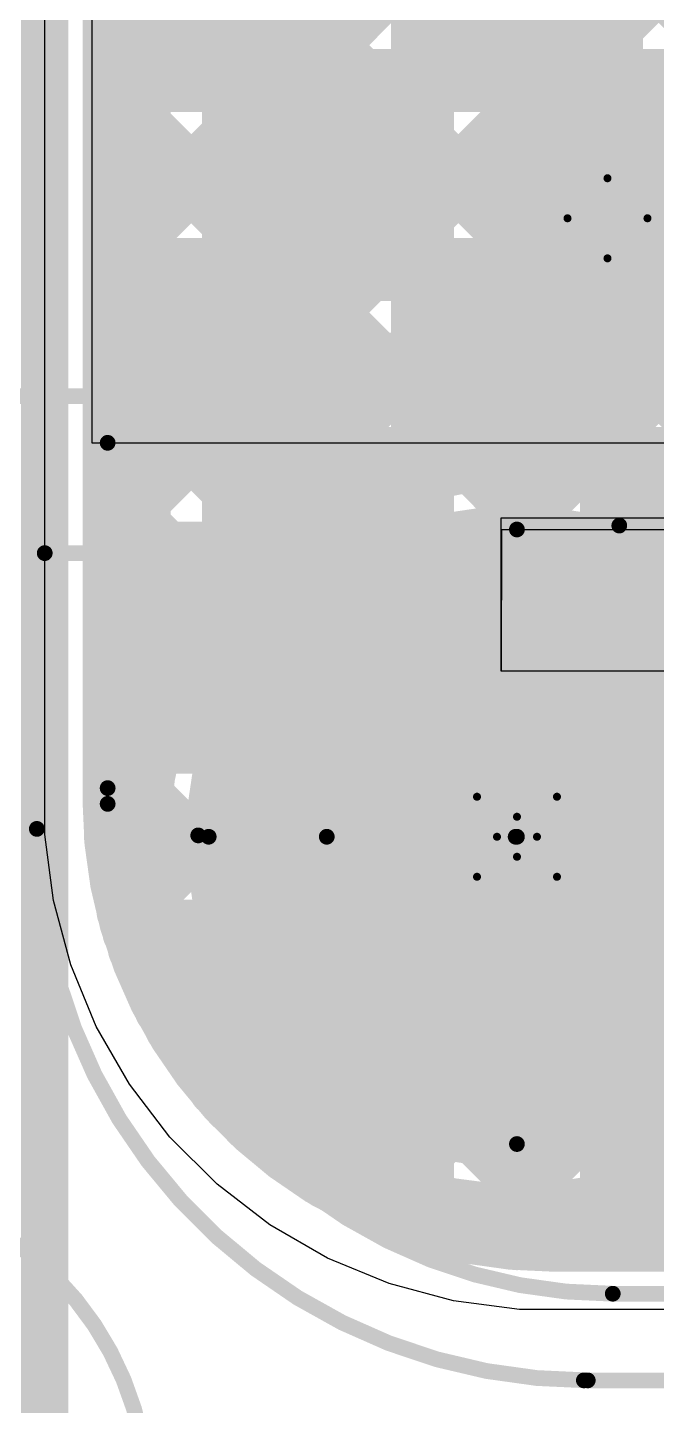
# Model space of a CAD drawing. Header units: millimetres. Extents: x 13 to 259, y -2 to 326.
# Drawn here: x 67.69 to 71.69, y 121.19 to 129.94 of the extents above; entities that cross this region are included whole.
import ezdxf

# ---------------------------------------------------------------- set-up
doc = ezdxf.new("R2010")
doc.units = ezdxf.units.MM
for name, color, linetype in [('BottomLayer', 5, 'Continuous'), ('BottomSolder', 6, 'Continuous'), ('ConnectLayer', 7, 'Continuous'), ('DrillDrawing', 1, 'Continuous'), ('Mechanical14', 56, 'Continuous'), ('Mechanical2', 216, 'Continuous'), ('Mechanical34', 56, 'Continuous'), ('Mechanical8', 56, 'Continuous'), ('Mechanical9', 56, 'Continuous'), ('MidLayer1', 16, 'Continuous'), ('MidLayer2', 76, 'Continuous'), ('MidLayer3', 90, 'Continuous'), ('MidLayer4', 156, 'Continuous'), ('MidLayer5', 130, 'Continuous'), ('MidLayer6', 216, 'Continuous'), ('MultiLayer', 9, 'Continuous'), ('TopLayer', 1, 'Continuous'), ('TopSolder', 216, 'Continuous')]:
    doc.layers.add(name, color=color, linetype=linetype)

# ---------------------------------------------------------------- blocks, each defined once
blk = doc.blocks.new('MTG240_400_184')
at = {"layer": 'BottomLayer', "const_width": 2}
blk.add_lwpolyline([(-1.1, 0, 1), (0.9, 0, 1)], format="xyb", close=True, dxfattribs=at)
at = {"layer": 'BottomSolder', "const_width": 2.1016}
blk.add_lwpolyline([(-1.1508, 0, 1), (0.9508, 0, 1)], format="xyb", close=True, dxfattribs=at)
at = {"layer": 'MidLayer1', "const_width": 2}
blk.add_lwpolyline([(-1.1, 0, 1), (0.9, 0, 1)], format="xyb", close=True, dxfattribs=at)
at = {"layer": 'MidLayer2', "const_width": 2}
blk.add_lwpolyline([(-1.1, 0, 1), (0.9, 0, 1)], format="xyb", close=True, dxfattribs=at)
at = {"layer": 'MidLayer3', "const_width": 2}
blk.add_lwpolyline([(-1.1, 0, 1), (0.9, 0, 1)], format="xyb", close=True, dxfattribs=at)
at = {"layer": 'MidLayer4', "const_width": 2}
blk.add_lwpolyline([(-1.1, 0, 1), (0.9, 0, 1)], format="xyb", close=True, dxfattribs=at)
at = {"layer": 'MidLayer5', "const_width": 2}
blk.add_lwpolyline([(-1.1, 0, 1), (0.9, 0, 1)], format="xyb", close=True, dxfattribs=at)
at = {"layer": 'MidLayer6', "const_width": 2}
blk.add_lwpolyline([(-1.1, 0, 1), (0.9, 0, 1)], format="xyb", close=True, dxfattribs=at)
at = {"layer": 'MultiLayer', "const_width": 2}
blk.add_lwpolyline([(-1.1, 0, 1), (0.9, 0, 1)], format="xyb", close=True, dxfattribs=at)
at = {"layer": 'TopLayer', "const_width": 2}
blk.add_lwpolyline([(-1.1, 0, 1), (0.9, 0, 1)], format="xyb", close=True, dxfattribs=at)
at = {"layer": 'TopSolder', "const_width": 2.1016}
blk.add_lwpolyline([(-1.1508, 0, 1), (0.9508, 0, 1)], format="xyb", close=True, dxfattribs=at)

msp = doc.modelspace()

# ---------------------------------------------------------------- linework, layer by layer
at = {"layer": 'BottomLayer', "const_width": 0.3}
msp.add_lwpolyline([(71.225, 128.725, 1), (71.525, 128.725, 1)], format="xyb", close=True, dxfattribs=at)
at = {"layer": 'ConnectLayer'}
for p, q in [((67.8, 125.0267), (67.8, 136.8)), ((67.8, 125.0266), (67.8, 136.8)), ((70.7, 125.85), (70.7, 126.825)), ((70.7, 126.825), (101.8751, 126.825)), ((100.8311, 125.85), (70.7, 125.85)), ((67.8, 124.8152), (67.8, 125.0267)), ((67.8, 124.8151), (67.8, 125.0266)), ((67.8552, 124.3958), (67.8, 124.8152)), ((67.8553, 124.3958), (67.8, 124.8151)), ((67.9647, 123.9873), (67.8552, 124.3958)), ((67.9647, 123.9872), (67.8553, 124.3958)), ((68.1266, 123.5965), (67.9647, 123.9873)), ((68.1266, 123.5965), (67.9647, 123.9872)), ((68.338, 123.2302), (68.1266, 123.5965)), ((68.3381, 123.2302), (68.1266, 123.5965)), ((68.5955, 122.8946), (68.338, 123.2302)), ((68.5955, 122.8946), (68.3381, 123.2302)), ((68.8946, 122.5955), (68.5955, 122.8946)), ((68.8946, 122.5955), (68.5955, 122.8946)), ((69.2302, 122.338), (68.8946, 122.5955)), ((69.2302, 122.338), (68.8946, 122.5955)), ((69.5965, 122.1266), (69.2302, 122.338)), ((69.5965, 122.1265), (69.2302, 122.338)), ((69.9873, 121.9647), (69.5965, 122.1266)), ((69.9873, 121.9647), (69.5965, 122.1265)), ((70.3958, 121.8552), (69.9873, 121.9647)), ((70.3958, 121.8552), (69.9873, 121.9647)), ((70.8152, 121.8), (70.3958, 121.8552)), ((70.8152, 121.8), (70.3958, 121.8552)), ((71.0267, 121.8), (70.8152, 121.8)), ((71.0267, 121.8), (70.8152, 121.8)), ((93.7591, 121.8), (71.0267, 121.8)), ((93.7591, 121.8), (71.0267, 121.8))]:
    msp.add_line(p, q, dxfattribs=at)
at = {"layer": 'ConnectLayer', "const_width": 0.4}
for points in [[(68.24, 127.6369), (76.9631, 136.36)], [(68.24, 127.6369), (76.9631, 136.36)], [(68.24, 129.334), (75.266, 136.36)], [(68.24, 128.4855), (76.1145, 136.36)], [(68.24, 125.9399), (78.6601, 136.36)], [(68.24, 125.0914), (79.5087, 136.36)], [(68.24, 127.6369), (76.9631, 136.36)], [(68.24, 126.7884), (77.8116, 136.36)], [(68.3283, 124.3311), (80.3572, 136.36)], [(68.3999, 124.0965), (68.3999, 136.36)], [(68.5655, 123.7198), (81.2057, 136.36)], [(68.9093, 123.215), (82.0542, 136.36)], [(68.9999, 123.1142), (68.9999, 136.36)], [(69.2, 126.5929), (69.2, 136.36)], [(69.3464, 122.8036), (82.9028, 136.36)], [(69.5999, 122.633), (69.5999, 136.36)], [(69.8787, 122.4874), (83.7513, 136.36)], [(70.1999, 122.3655), (70.1999, 136.36)], [(70.5253, 122.2855), (84.5998, 136.36)], [(70.7999, 122.2493), (70.7999, 136.36)], [(71.3284, 122.24), (85.4484, 136.36)], [(71.3999, 122.24), (71.3999, 136.36)], [(68.24, 133.7094), (78.6127, 123.3367)], [(68.24, 132.8609), (78.0453, 123.0555)], [(68.24, 125.0324), (68.24, 132.1)], [(68.24, 125.0324), (68.24, 132.1)], [(68.24, 125.0324), (68.24, 132.1)], [(68.24, 125.0324), (68.24, 132.1)], [(68.24, 125.0324), (68.24, 132.1)], [(68.24, 132.0123), (71.0051, 129.2472)], [(68.24, 132.0123), (71.0051, 129.2472)], [(68.24, 132.0123), (78.0123, 122.24)], [(68.24, 131.1638), (70.7378, 128.666)], [(68.24, 131.1638), (70.7378, 128.666)], [(68.24, 131.1638), (76.1991, 123.2047)], [(70.8835, 131.0658), (73.0189, 128.9304)], [(70.8835, 131.0658), (73.0189, 128.9304)], [(68.24, 129.334), (69.6523, 130.7463)], [(68.24, 129.334), (69.6523, 130.7463)], [(68.24, 126.7884), (72.0123, 130.5607)], [(68.24, 126.7884), (72.0123, 130.5607)], [(70.6362, 130.4647), (75.0294, 126.0714)], [(70.6362, 130.4647), (75.0294, 126.0714)], [(71.6175, 129.3173), (72.6539, 130.3538)], [(71.6175, 129.3173), (72.6539, 130.3538)], [(68.24, 128.4855), (70.106, 130.3514)], [(68.24, 128.4855), (70.106, 130.3514)], [(68.24, 130.3153), (71.4387, 127.1166)], [(68.24, 130.3153), (71.4387, 127.1166)], [(68.24, 130.3153), (76.0292, 122.5261)], [(68.24, 130.3152), (69.2, 129.3552)], [(68.24, 129.334), (69.2, 130.294)], [(68.24, 129.5997), (81.5107, 129.5997)], [(68.24, 129.4667), (70.5201, 127.1866)], [(68.24, 129.4667), (70.5201, 127.1866)], [(68.24, 129.4667), (74.4089, 123.2979)], [(68.24, 129.4667), (69.2, 128.5067)], [(68.24, 128.4855), (69.2, 129.4455)], [(71.1713, 127.1742), (73.097, 129.0999)], [(71.1713, 127.1742), (73.097, 129.0999)], [(68.24, 128.9997), (81.5107, 128.9997)], [(68.24, 128.6182), (69.8507, 127.0075)], [(68.24, 128.6182), (69.8507, 127.0075)], [(68.24, 128.6182), (73.9802, 122.878)], [(68.24, 128.6182), (69.2, 127.6581)], [(68.24, 127.6369), (69.2, 128.597)], [(68.24, 125.9399), (70.7827, 128.4826)], [(68.24, 125.9399), (70.7827, 128.4826)], [(68.24, 128.3997), (81.5107, 128.3997)], [(71.821, 126.9753), (73.1462, 128.3005)], [(71.821, 126.9753), (73.1462, 128.3005)], [(70.2988, 127.1502), (71.2467, 128.098)], [(70.2988, 127.1502), (71.2467, 128.098)], [(71.3161, 128.0877), (72.6955, 126.7083)], [(71.3161, 128.0877), (72.6955, 126.7083)], [(68.24, 127.7997), (81.5107, 127.7997)], [(68.24, 127.7697), (69.3181, 126.6916)], [(68.24, 127.7697), (69.3181, 126.6916)], [(68.24, 127.7697), (73.7697, 122.24)], [(68.24, 127.7696), (69.2, 126.8096)], [(68.24, 126.7884), (69.2, 127.7484)], [(68.24, 127.1997), (81.5107, 127.1997)], [(68.24, 126.9212), (68.8957, 126.2655)], [(68.24, 126.9212), (68.8957, 126.2655)], [(68.24, 126.9212), (72.9212, 122.24)], [(68.24, 126.9211), (68.8956, 126.2655)], [(68.24, 125.9399), (69.2, 126.8999)], [(68.24, 126.5997), (81.5107, 126.5997)], [(68.24, 126.0726), (68.5838, 125.7288)], [(68.24, 126.0726), (68.5838, 125.7288)], [(68.24, 126.0726), (72.0726, 122.24)], [(68.24, 126.0726), (68.5838, 125.7288)], [(68.24, 125.9997), (81.5107, 125.9997)], [(68.24, 125.3997), (81.5107, 125.3997)], [(68.24, 125.0914), (68.4499, 125.3013)], [(68.24, 125.0914), (68.4499, 125.3013)], [(68.24, 125.0914), (68.4499, 125.3013)], [(68.24, 125.2241), (68.4105, 125.0536)], [(68.24, 125.2241), (68.4105, 125.0536)], [(68.24, 125.2241), (71.2241, 122.24)], [(68.24, 125.2241), (68.4105, 125.0536)], [(68.2493, 124.7998), (81.5107, 124.7998)], [(68.3283, 124.3311), (68.4259, 124.4287)], [(68.3283, 124.3311), (68.4259, 124.4287)], [(68.3283, 124.3311), (68.4259, 124.4287)], [(68.3444, 124.2712), (68.4951, 124.1205)], [(68.3444, 124.2712), (68.4951, 124.1205)], [(68.3444, 124.2712), (70.2712, 122.3444)], [(68.3444, 124.2711), (68.4952, 124.1204)], [(68.3656, 124.1998), (81.5107, 124.1998)], [(68.5655, 123.7198), (68.6247, 123.779)], [(68.5655, 123.7198), (68.6247, 123.779)], [(68.5655, 123.7198), (68.6247, 123.779)], [(68.6331, 123.5998), (81.5107, 123.5998)], [(69.1143, 122.9998), (74.0279, 122.9998)], [(71.7288, 122.5838), (72.0726, 122.24)], [(71.7289, 122.5838), (72.0726, 122.24)], [(71.7289, 122.5838), (72.0726, 122.24)], [(69.8787, 122.4874), (69.9454, 122.5541)], [(69.8787, 122.4874), (69.9454, 122.5541)], [(69.8787, 122.4874), (69.9454, 122.5541)], [(70.1204, 122.4951), (70.2711, 122.3444)], [(70.1205, 122.4951), (70.2712, 122.3444)], [(70.1205, 122.4951), (70.2712, 122.3444)], [(71.3284, 122.24), (71.6351, 122.5468)], [(71.3284, 122.24), (71.6351, 122.5468)], [(71.3284, 122.24), (71.6351, 122.5468)], [(70.0968, 122.3998), (74.0578, 122.3998)], [(70.5253, 122.2855), (70.642, 122.4022)], [(70.5253, 122.2855), (70.642, 122.4022)], [(70.5253, 122.2855), (70.642, 122.4022)], [(71.0536, 122.4104), (71.2241, 122.24)], [(71.0537, 122.4104), (71.2241, 122.24)], [(71.0537, 122.4104), (71.2241, 122.24)], [(71.0267, 122.24), (74.2141, 122.24)], [(71.0267, 122.24), (74.2141, 122.24)], [(71.0267, 122.24), (74.2141, 122.24)], [(71.0267, 122.24), (74.2141, 122.24)], [(71.0267, 122.24), (74.2141, 122.24)]]:
    msp.add_lwpolyline(points, dxfattribs=at)
at = {"layer": 'ConnectLayer'}
for points, const_width in [([(68.14, 129.5997, 1), (68.34, 129.5997, 1)], 0.2), ([(68.14, 129.4667, 1), (68.34, 129.4667, 1)], 0.2), ([(68.14, 129.4667, 1), (68.34, 129.4667, 1)], 0.2), ([(68.14, 129.4667, 1), (68.34, 129.4667, 1)], 0.2), ([(68.14, 129.4667, 1), (68.34, 129.4667, 1)], 0.2), ([(69.1, 129.4455, 1), (69.3, 129.4455, 1)], 0.2), ([(68.14, 129.334, 1), (68.34, 129.334, 1)], 0.2), ([(68.14, 129.334, 1), (68.34, 129.334, 1)], 0.2), ([(68.14, 129.334, 1), (68.34, 129.334, 1)], 0.2), ([(68.14, 129.334, 1), (68.34, 129.334, 1)], 0.2), ([(69.1, 129.3552, 1), (69.3, 129.3552, 1)], 0.2), ([(72.015, 128.725, 1), (70.7351, 128.725, 1)], 0.4), ([(72.015, 128.725, 1), (70.7351, 128.725, 1)], 0.4), ([(71.5175, 129.3173, 1), (71.7175, 129.3173, 1)], 0.2), ([(71.5175, 129.3173, 1), (71.7175, 129.3173, 1)], 0.2), ([(70.9051, 129.2472, 1), (71.1051, 129.2472, 1)], 0.2), ([(70.9051, 129.2472, 1), (71.1051, 129.2472, 1)], 0.2), ([(68.14, 128.9997, 1), (68.34, 128.9997, 1)], 0.2), ([(70.6351, 128.725, 1), (70.8351, 128.725, 1)], 0.2), ([(70.6351, 128.725, 1), (70.8351, 128.725, 1)], 0.2), ([(68.14, 128.6182, 1), (68.34, 128.6182, 1)], 0.2), ([(68.14, 128.6182, 1), (68.34, 128.6182, 1)], 0.2), ([(68.14, 128.6182, 1), (68.34, 128.6182, 1)], 0.2), ([(68.14, 128.6182, 1), (68.34, 128.6182, 1)], 0.2), ([(70.6378, 128.666, 1), (70.8378, 128.666, 1)], 0.2), ([(70.6378, 128.666, 1), (70.8378, 128.666, 1)], 0.2), ([(69.1, 128.597, 1), (69.3, 128.597, 1)], 0.2), ([(68.14, 128.4855, 1), (68.34, 128.4855, 1)], 0.2), ([(68.14, 128.4855, 1), (68.34, 128.4855, 1)], 0.2), ([(68.14, 128.4855, 1), (68.34, 128.4855, 1)], 0.2), ([(68.14, 128.4855, 1), (68.34, 128.4855, 1)], 0.2), ([(69.1, 128.5067, 1), (69.3, 128.5067, 1)], 0.2), ([(70.6827, 128.4826, 1), (70.8827, 128.4826, 1)], 0.2), ([(70.6827, 128.4826, 1), (70.8827, 128.4826, 1)], 0.2), ([(68.14, 128.3997, 1), (68.34, 128.3997, 1)], 0.2), ([(71.1467, 128.098, 1), (71.3467, 128.098, 1)], 0.2), ([(71.1467, 128.098, 1), (71.3467, 128.098, 1)], 0.2), ([(71.2161, 128.0877, 1), (71.4161, 128.0877, 1)], 0.2), ([(71.2161, 128.0877, 1), (71.4161, 128.0877, 1)], 0.2), ([(68.14, 127.7997, 1), (68.34, 127.7997, 1)], 0.2), ([(68.14, 127.7697, 1), (68.34, 127.7697, 1)], 0.2), ([(68.14, 127.7697, 1), (68.34, 127.7697, 1)], 0.2), ([(68.14, 127.7697, 1), (68.34, 127.7697, 1)], 0.2), ([(68.14, 127.7696, 1), (68.34, 127.7696, 1)], 0.2), ([(69.1, 127.7484, 1), (69.3, 127.7484, 1)], 0.2), ([(69.1, 127.6581, 1), (69.3, 127.6581, 1)], 0.2), ([(68.14, 127.6369, 1), (68.34, 127.6369, 1)], 0.2), ([(68.14, 127.6369, 1), (68.34, 127.6369, 1)], 0.2), ([(68.14, 127.6369, 1), (68.34, 127.6369, 1)], 0.2), ([(68.14, 127.6369, 1), (68.34, 127.6369, 1)], 0.2), ([(68.14, 127.1997, 1), (68.34, 127.1997, 1)], 0.2), ([(70.1988, 127.1502, 1), (70.3988, 127.1502, 1)], 0.2), ([(70.1988, 127.1502, 1), (70.3988, 127.1502, 1)], 0.2), ([(70.4201, 127.1866, 1), (70.6201, 127.1866, 1)], 0.2), ([(70.4201, 127.1866, 1), (70.6201, 127.1866, 1)], 0.2), ([(71.0713, 127.1742, 1), (71.2713, 127.1742, 1)], 0.2), ([(71.0713, 127.1742, 1), (71.2713, 127.1742, 1)], 0.2), ([(71.3387, 127.1166, 1), (71.5387, 127.1166, 1)], 0.2), ([(71.3387, 127.1166, 1), (71.5387, 127.1166, 1)], 0.2), ([(69.7507, 127.0075, 1), (69.9507, 127.0075, 1)], 0.2), ([(69.7507, 127.0075, 1), (69.9507, 127.0075, 1)], 0.2), ([(71.721, 126.9753, 1), (71.921, 126.9753, 1)], 0.2), ([(71.721, 126.9753, 1), (71.921, 126.9753, 1)], 0.2), ([(68.14, 126.9212, 1), (68.34, 126.9212, 1)], 0.2), ([(68.14, 126.9212, 1), (68.34, 126.9212, 1)], 0.2), ([(68.14, 126.9212, 1), (68.34, 126.9212, 1)], 0.2), ([(68.14, 126.9211, 1), (68.34, 126.9211, 1)], 0.2), ([(69.1, 126.8999, 1), (69.3, 126.8999, 1)], 0.2), ([(68.14, 126.7884, 1), (68.34, 126.7884, 1)], 0.2), ([(68.14, 126.7884, 1), (68.34, 126.7884, 1)], 0.2), ([(68.14, 126.7884, 1), (68.34, 126.7884, 1)], 0.2), ([(68.14, 126.7884, 1), (68.34, 126.7884, 1)], 0.2), ([(69.1, 126.8096, 1), (69.3, 126.8096, 1)], 0.2), ([(69.2181, 126.6916, 1), (69.4181, 126.6916, 1)], 0.2), ([(69.2181, 126.6916, 1), (69.4181, 126.6916, 1)], 0.2), ([(68.14, 126.5997, 1), (68.34, 126.5997, 1)], 0.2), ([(69.1, 126.5929, 1), (69.3, 126.5929, 1)], 0.2), ([(69.1, 126.5929, 1), (69.3, 126.5929, 1)], 0.2), ([(68.7956, 126.2655, 1), (68.9956, 126.2655, 1)], 0.2), ([(68.7957, 126.2655, 1), (68.9957, 126.2655, 1)], 0.2), ([(68.7957, 126.2655, 1), (68.9957, 126.2655, 1)], 0.2), ([(68.14, 126.0726, 1), (68.34, 126.0726, 1)], 0.2), ([(68.14, 126.0726, 1), (68.34, 126.0726, 1)], 0.2), ([(68.14, 126.0726, 1), (68.34, 126.0726, 1)], 0.2), ([(68.14, 126.0726, 1), (68.34, 126.0726, 1)], 0.2), ([(68.14, 125.9997, 1), (68.34, 125.9997, 1)], 0.2), ([(68.14, 125.9399, 1), (68.34, 125.9399, 1)], 0.2), ([(68.14, 125.9399, 1), (68.34, 125.9399, 1)], 0.2), ([(68.14, 125.9399, 1), (68.34, 125.9399, 1)], 0.2), ([(68.14, 125.9399, 1), (68.34, 125.9399, 1)], 0.2), ([(68.4838, 125.7288, 1), (68.6838, 125.7288, 1)], 0.2), ([(68.4838, 125.7288, 1), (68.6838, 125.7288, 1)], 0.2), ([(68.4838, 125.7288, 1), (68.6838, 125.7288, 1)], 0.2), ([(68.14, 125.3997, 1), (68.34, 125.3997, 1)], 0.2), ([(68.3499, 125.3013, 1), (68.5499, 125.3013, 1)], 0.2), ([(68.3499, 125.3013, 1), (68.5499, 125.3013, 1)], 0.2), ([(68.3499, 125.3013, 1), (68.5499, 125.3013, 1)], 0.2), ([(68.14, 125.2241, 1), (68.34, 125.2241, 1)], 0.2), ([(68.14, 125.2241, 1), (68.34, 125.2241, 1)], 0.2), ([(68.14, 125.2241, 1), (68.34, 125.2241, 1)], 0.2), ([(68.14, 125.2241, 1), (68.34, 125.2241, 1)], 0.2), ([(68.14, 125.0914, 1), (68.34, 125.0914, 1)], 0.2), ([(68.14, 125.0914, 1), (68.34, 125.0914, 1)], 0.2), ([(68.14, 125.0914, 1), (68.34, 125.0914, 1)], 0.2), ([(68.14, 125.0914, 1), (68.34, 125.0914, 1)], 0.2), ([(68.14, 125.0324, 1), (68.34, 125.0324, 1)], 0.2), ([(68.14, 125.0324, 1), (68.34, 125.0324, 1)], 0.2), ([(68.14, 125.0324, 1), (68.34, 125.0324, 1)], 0.2), ([(68.14, 125.0324, 1), (68.34, 125.0324, 1)], 0.2), ([(68.14, 125.0324, 1), (68.34, 125.0324, 1)], 0.2), ([(68.14, 125.0267, 1), (68.34, 125.0267, 1)], 0.2), ([(68.14, 125.0267, 1), (68.34, 125.0267, 1)], 0.2), ([(68.14, 125.0267, 1), (68.34, 125.0267, 1)], 0.2), ([(68.14, 125.0267, 1), (68.34, 125.0267, 1)], 0.2), ([(68.14, 125.0267, 1), (68.34, 125.0267, 1)], 0.2), ([(68.3105, 125.0536, 1), (68.5105, 125.0536, 1)], 0.2), ([(68.3105, 125.0536, 1), (68.5105, 125.0536, 1)], 0.2), ([(68.3105, 125.0536, 1), (68.5105, 125.0536, 1)], 0.2), ([(68.1493, 124.7998, 1), (68.3493, 124.7998, 1)], 0.2), ([(68.3259, 124.4287, 1), (68.5259, 124.4287, 1)], 0.2), ([(68.3259, 124.4287, 1), (68.5259, 124.4287, 1)], 0.2), ([(68.3259, 124.4287, 1), (68.5259, 124.4287, 1)], 0.2), ([(68.2283, 124.3311, 1), (68.4283, 124.3311, 1)], 0.2), ([(68.2283, 124.3311, 1), (68.4283, 124.3311, 1)], 0.2), ([(68.2283, 124.3311, 1), (68.4283, 124.3311, 1)], 0.2), ([(68.2283, 124.3311, 1), (68.4283, 124.3311, 1)], 0.2), ([(68.2444, 124.2712, 1), (68.4444, 124.2712, 1)], 0.2), ([(68.2444, 124.2712, 1), (68.4444, 124.2712, 1)], 0.2), ([(68.2444, 124.2712, 1), (68.4444, 124.2712, 1)], 0.2), ([(68.2444, 124.2711, 1), (68.4444, 124.2711, 1)], 0.2), ([(68.2656, 124.1998, 1), (68.4656, 124.1998, 1)], 0.2), ([(68.2999, 124.0965, 1), (68.4999, 124.0965, 1)], 0.2), ([(68.3951, 124.1205, 1), (68.5951, 124.1205, 1)], 0.2), ([(68.3951, 124.1205, 1), (68.5951, 124.1205, 1)], 0.2), ([(68.3952, 124.1204, 1), (68.5952, 124.1204, 1)], 0.2), ([(68.4655, 123.7198, 1), (68.6655, 123.7198, 1)], 0.2), ([(68.4655, 123.7198, 1), (68.6655, 123.7198, 1)], 0.2), ([(68.4655, 123.7198, 1), (68.6655, 123.7198, 1)], 0.2), ([(68.4655, 123.7198, 1), (68.6655, 123.7198, 1)], 0.2), ([(68.5247, 123.779, 1), (68.7247, 123.779, 1)], 0.2), ([(68.5247, 123.779, 1), (68.7247, 123.779, 1)], 0.2), ([(68.5247, 123.779, 1), (68.7247, 123.779, 1)], 0.2), ([(68.5331, 123.5998, 1), (68.7331, 123.5998, 1)], 0.2), ([(68.8093, 123.215, 1), (69.0093, 123.215, 1)], 0.2), ([(68.8999, 123.1142, 1), (69.0999, 123.1142, 1)], 0.2), ([(69.0143, 122.9998, 1), (69.2143, 122.9998, 1)], 0.2), ([(69.2464, 122.8036, 1), (69.4464, 122.8036, 1)], 0.2), ([(69.4999, 122.633, 1), (69.6999, 122.633, 1)], 0.2), ([(71.6288, 122.5838, 1), (71.8288, 122.5838, 1)], 0.2), ([(71.6289, 122.5838, 1), (71.8289, 122.5838, 1)], 0.2), ([(71.6289, 122.5838, 1), (71.8289, 122.5838, 1)], 0.2), ([(69.7787, 122.4874, 1), (69.9787, 122.4874, 1)], 0.2), ([(69.7787, 122.4874, 1), (69.9787, 122.4874, 1)], 0.2), ([(69.7787, 122.4874, 1), (69.9787, 122.4874, 1)], 0.2), ([(69.7787, 122.4874, 1), (69.9787, 122.4874, 1)], 0.2), ([(69.8454, 122.5541, 1), (70.0454, 122.5541, 1)], 0.2), ([(69.8454, 122.5541, 1), (70.0454, 122.5541, 1)], 0.2), ([(69.8454, 122.5541, 1), (70.0454, 122.5541, 1)], 0.2), ([(70.0204, 122.4951, 1), (70.2204, 122.4951, 1)], 0.2), ([(70.0205, 122.4951, 1), (70.2205, 122.4951, 1)], 0.2), ([(70.0205, 122.4951, 1), (70.2205, 122.4951, 1)], 0.2), ([(71.5351, 122.5468, 1), (71.7351, 122.5468, 1)], 0.2), ([(71.5351, 122.5468, 1), (71.7351, 122.5468, 1)], 0.2), ([(71.5351, 122.5468, 1), (71.7351, 122.5468, 1)], 0.2), ([(69.9968, 122.3998, 1), (70.1968, 122.3998, 1)], 0.2), ([(70.542, 122.4022, 1), (70.742, 122.4022, 1)], 0.2), ([(70.542, 122.4022, 1), (70.742, 122.4022, 1)], 0.2), ([(70.542, 122.4022, 1), (70.742, 122.4022, 1)], 0.2), ([(70.9536, 122.4104, 1), (71.1536, 122.4104, 1)], 0.2), ([(70.9537, 122.4104, 1), (71.1537, 122.4104, 1)], 0.2), ([(70.9537, 122.4104, 1), (71.1537, 122.4104, 1)], 0.2), ([(70.0999, 122.3655, 1), (70.2999, 122.3655, 1)], 0.2), ([(70.1711, 122.3444, 1), (70.3711, 122.3444, 1)], 0.2), ([(70.1712, 122.3444, 1), (70.3712, 122.3444, 1)], 0.2), ([(70.1712, 122.3444, 1), (70.3712, 122.3444, 1)], 0.2), ([(70.1712, 122.3444, 1), (70.3712, 122.3444, 1)], 0.2), ([(70.4253, 122.2855, 1), (70.6253, 122.2855, 1)], 0.2), ([(70.4253, 122.2855, 1), (70.6253, 122.2855, 1)], 0.2), ([(70.4253, 122.2855, 1), (70.6253, 122.2855, 1)], 0.2), ([(70.4253, 122.2855, 1), (70.6253, 122.2855, 1)], 0.2), ([(70.6999, 122.2493, 1), (70.8999, 122.2493, 1)], 0.2), ([(70.9267, 122.24, 1), (71.1267, 122.24, 1)], 0.2), ([(70.9267, 122.24, 1), (71.1267, 122.24, 1)], 0.2), ([(70.9267, 122.24, 1), (71.1267, 122.24, 1)], 0.2), ([(70.9267, 122.24, 1), (71.1267, 122.24, 1)], 0.2), ([(70.9267, 122.24, 1), (71.1267, 122.24, 1)], 0.2), ([(70.9267, 122.24, 1), (71.1267, 122.24, 1)], 0.2), ([(70.9267, 122.24, 1), (71.1267, 122.24, 1)], 0.2), ([(70.9267, 122.24, 1), (71.1267, 122.24, 1)], 0.2), ([(70.9267, 122.24, 1), (71.1267, 122.24, 1)], 0.2), ([(70.9267, 122.24, 1), (71.1267, 122.24, 1)], 0.2), ([(71.1241, 122.24, 1), (71.3241, 122.24, 1)], 0.2), ([(71.1241, 122.24, 1), (71.3241, 122.24, 1)], 0.2), ([(71.1241, 122.24, 1), (71.3241, 122.24, 1)], 0.2), ([(71.1241, 122.24, 1), (71.3241, 122.24, 1)], 0.2), ([(71.2284, 122.24, 1), (71.4284, 122.24, 1)], 0.2), ([(71.2284, 122.24, 1), (71.4284, 122.24, 1)], 0.2), ([(71.2284, 122.24, 1), (71.4284, 122.24, 1)], 0.2), ([(71.2284, 122.24, 1), (71.4284, 122.24, 1)], 0.2), ([(71.2999, 122.24, 1), (71.4999, 122.24, 1)], 0.2)]:
    msp.add_lwpolyline(points, format="xyb", close=True, dxfattribs=dict(at, const_width=const_width))
at = {"layer": 'ConnectLayer', "const_width": 0.4}
for points in [[(73.203, 124.8, -5.295027), (72.5638, 126.4321)], [(73.203, 124.8, -5.295027), (72.5638, 126.4321)], [(73.203, 124.8, -1.543601), (69.2, 126.5929)], [(71.0267, 122.24, -0.414214), (68.24, 125.0267)], [(71.0267, 122.24, -0.414214), (68.24, 125.0267)], [(71.0267, 122.24, -0.414214), (68.24, 125.0267)], [(71.0267, 122.24, -0.414214), (68.24, 125.0267)], [(71.0267, 122.24, -0.414214), (68.24, 125.0267)]]:
    msp.add_lwpolyline(points, format="xyb", dxfattribs=at)
at = {"layer": 'DrillDrawing', "const_width": 0.0508}
for points in [[(71.121, 128.725), (71.375, 128.979)], [(71.375, 128.979), (71.629, 128.725)], [(71.121, 128.725), (71.375, 128.471)], [(71.375, 128.471), (71.629, 128.725)], [(70.546, 125.054), (70.8, 124.927)], [(70.546, 125.054), (70.673, 124.8)], [(70.8, 124.927), (71.054, 125.054)], [(70.927, 124.8), (71.054, 125.054)], [(70.546, 124.546), (70.673, 124.8)], [(70.927, 124.8), (71.054, 124.546)], [(70.546, 124.546), (70.8, 124.673)], [(70.8, 124.673), (71.054, 124.546)]]:
    msp.add_lwpolyline(points, dxfattribs=at)
at = {"layer": 'DrillDrawing', "const_width": 0.0254}
for points in [[(71.3623, 128.979, 1), (71.3877, 128.979, 1)], [(71.3623, 128.979, 1), (71.3877, 128.979, 1)], [(71.1083, 128.725, 1), (71.1337, 128.725, 1)], [(71.1083, 128.725, 1), (71.1337, 128.725, 1)], [(71.6163, 128.725, 1), (71.6417, 128.725, 1)], [(71.6163, 128.725, 1), (71.6417, 128.725, 1)], [(71.3623, 128.471, 1), (71.3877, 128.471, 1)], [(71.3623, 128.471, 1), (71.3877, 128.471, 1)], [(70.5333, 125.054, 1), (70.5587, 125.054, 1)], [(70.5333, 125.054, 1), (70.5587, 125.054, 1)], [(71.0413, 125.054, 1), (71.0667, 125.054, 1)], [(71.0413, 125.054, 1), (71.0667, 125.054, 1)], [(70.7873, 124.927, 1), (70.8127, 124.927, 1)], [(70.7873, 124.927, 1), (70.8127, 124.927, 1)], [(70.6603, 124.8, 1), (70.6857, 124.8, 1)], [(70.6603, 124.8, 1), (70.6857, 124.8, 1)], [(70.9143, 124.8, 1), (70.9397, 124.8, 1)], [(70.9143, 124.8, 1), (70.9397, 124.8, 1)], [(70.7873, 124.673, 1), (70.8127, 124.673, 1)], [(70.7873, 124.673, 1), (70.8127, 124.673, 1)], [(70.5333, 124.546, 1), (70.5587, 124.546, 1)], [(70.5333, 124.546, 1), (70.5587, 124.546, 1)], [(71.0413, 124.546, 1), (71.0667, 124.546, 1)], [(71.0413, 124.546, 1), (71.0667, 124.546, 1)]]:
    msp.add_lwpolyline(points, format="xyb", close=True, dxfattribs=at)
at = {"layer": 'Mechanical14', "const_width": 0.3}
msp.add_lwpolyline([(67.8, 71.1), (67.8, 132.1)], dxfattribs=at)
at = {"layer": 'Mechanical2', "const_width": 0.1}
for points in [[(67.8, 71.1), (67.8, 132.1)], [(66.8027, 127.5957), (78.8027, 127.5957)]]:
    msp.add_lwpolyline(points, dxfattribs=at)
at = {"layer": 'Mechanical34', "const_width": 0.1}
for points in [[(67.75, 124.85), (67.75, 136.85)], [(68.1996, 125.0088), (68.1996, 136.85)], [(68.1996, 127.3), (81.225, 127.3)], [(70.7996, 124.8), (70.7996, 126.75)], [(71.45, 126.775), (100.095, 126.775)], [(68.8416, 124.8), (70.7916, 124.8)], [(70.7996, 124.8), (72.7416, 124.8)], [(70.7996, 122.85), (70.7996, 124.8)], [(71.4084, 121.9), (94.1498, 121.9)], [(71.225, 121.35), (94.2496, 121.35)]]:
    msp.add_lwpolyline(points, dxfattribs=at)
at = {"layer": 'Mechanical34'}
for points, const_width in [([(68.1746, 127.3, 1), (68.2246, 127.3, 1)], 0.05), ([(72.8041, 124.8086, 1), (68.775, 124.8086, 1)], 0.1), ([(70.7746, 126.75, 1), (70.8246, 126.75, 1)], 0.05), ([(71.425, 126.775, 1), (71.475, 126.775, 1)], 0.05), ([(71.9916, 124.8, 1), (69.5916, 124.8, 1)], 0.1), ([(68.1746, 125.1088, 1), (68.2246, 125.1088, 1)], 0.05), ([(68.1746, 125.0088, 1), (68.2246, 125.0088, 1)], 0.05), ([(67.7246, 124.85, 1), (67.7746, 124.85, 1)], 0.05), ([(67.725, 124.85, 1), (67.775, 124.85, 1)], 0.05), ([(68.75, 124.8086, 1), (68.8, 124.8086, 1)], 0.05), ([(68.8166, 124.8, 1), (68.8666, 124.8, 1)], 0.05), ([(69.5666, 124.8, 1), (69.6166, 124.8, 1)], 0.05), ([(70.7666, 124.8, 1), (70.8166, 124.8, 1)], 0.05), ([(70.7746, 124.8, 1), (70.8246, 124.8, 1)], 0.05), ([(70.7746, 124.8, 1), (70.8246, 124.8, 1)], 0.05), ([(70.7746, 124.8, 1), (70.8246, 124.8, 1)], 0.05), ([(70.7746, 122.85, 1), (70.8246, 122.85, 1)], 0.05), ([(68.4541, 120.5836, 1), (64.425, 120.5836, 1)], 0.1), ([(71.3834, 121.9, 1), (71.4334, 121.9, 1)], 0.05), ([(71.3834, 121.9, 1), (71.4334, 121.9, 1)], 0.05), ([(71.2, 121.35, 1), (71.25, 121.35, 1)], 0.05), ([(71.2246, 121.35, 1), (71.2746, 121.35, 1)], 0.05)]:
    msp.add_lwpolyline(points, format="xyb", close=True, dxfattribs=dict(at, const_width=const_width))
at = {"layer": 'Mechanical34', "const_width": 0.1}
for points in [[(71.4084, 121.9, -0.414214), (68.1996, 125.1088)], [(71.2496, 121.35, -0.414214), (67.7496, 124.85)]]:
    msp.add_lwpolyline(points, format="xyb", dxfattribs=at)
at = {"layer": 'Mechanical8', "const_width": 0.1}
msp.add_lwpolyline([(67.8, 126.6), (98.8, 126.6)], dxfattribs=at)
at = {"layer": 'Mechanical8', "const_width": 0.05}
msp.add_lwpolyline([(67.775, 126.6, 1), (67.825, 126.6, 1)], format="xyb", close=True, dxfattribs=at)
at = {"layer": 'Mechanical9', "const_width": 0.1}
msp.add_lwpolyline([(67.8, 71.1), (67.8, 132.1)], dxfattribs=at)
at = {"layer": 'MidLayer1', "const_width": 0.3}
msp.add_lwpolyline([(71.225, 128.725, 1), (71.525, 128.725, 1)], format="xyb", close=True, dxfattribs=at)
at = {"layer": 'MidLayer2', "const_width": 0.3}
msp.add_lwpolyline([(71.225, 128.725, 1), (71.525, 128.725, 1)], format="xyb", close=True, dxfattribs=at)
at = {"layer": 'MidLayer3', "const_width": 0.3}
msp.add_lwpolyline([(71.225, 128.725, 1), (71.525, 128.725, 1)], format="xyb", close=True, dxfattribs=at)
at = {"layer": 'MidLayer4', "const_width": 0.3}
msp.add_lwpolyline([(71.225, 128.725, 1), (71.525, 128.725, 1)], format="xyb", close=True, dxfattribs=at)
at = {"layer": 'MidLayer5', "const_width": 0.3}
msp.add_lwpolyline([(71.225, 128.725, 1), (71.525, 128.725, 1)], format="xyb", close=True, dxfattribs=at)
at = {"layer": 'MidLayer6', "const_width": 0.3}
msp.add_lwpolyline([(71.225, 128.725, 1), (71.525, 128.725, 1)], format="xyb", close=True, dxfattribs=at)
at = {"layer": 'MultiLayer', "const_width": 0.3}
msp.add_lwpolyline([(71.225, 128.725, 1), (71.525, 128.725, 1)], format="xyb", close=True, dxfattribs=at)
at = {"layer": 'TopLayer'}
for p, q in [((68.1, 136.525), (68.1, 127.3)), ((68.1, 127.3), (81.225, 127.3)), ((70.7008, 126.7476), (70.6994, 125.8524)), ((100.3045, 126.7476), (70.7008, 126.7476)), ((70.6994, 125.8524), (99.3078, 125.8524))]:
    msp.add_line(p, q, dxfattribs=at)
at = {"layer": 'TopLayer', "const_width": 0.3}
msp.add_lwpolyline([(71.225, 128.725, 1), (71.525, 128.725, 1)], format="xyb", close=True, dxfattribs=at)

# ---------------------------------------------------------------- block references
msp.add_blockref('MTG240_400_184', (70.9, 124.8))

doc.saveas('drawing.dxf')
